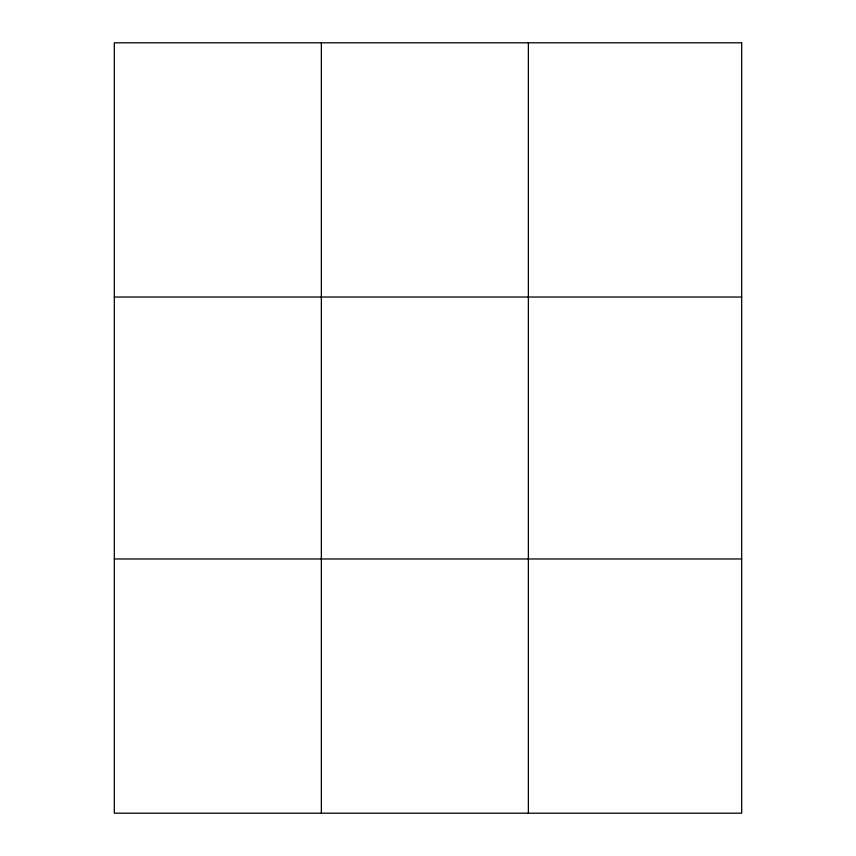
<?xml version="1.0" encoding="UTF-8"?>
<svg xmlns="http://www.w3.org/2000/svg" width="856" height="856" viewBox="0 0 856 856"><rect width="100%" height="100%" fill="white"/><g stroke="black" fill="none" stroke-linecap="round" stroke-linejoin="round"><path stroke-width="1.28" d="M321.353 42.8L321.353 813.2M528.377 42.8L528.377 813.2M114.319 297.032L741.681 297.032M114.319 558.968L741.681 558.968M741.681 42.8L741.681 813.2L114.319 813.2L114.319 42.8L741.681 42.8"/></g></svg>
